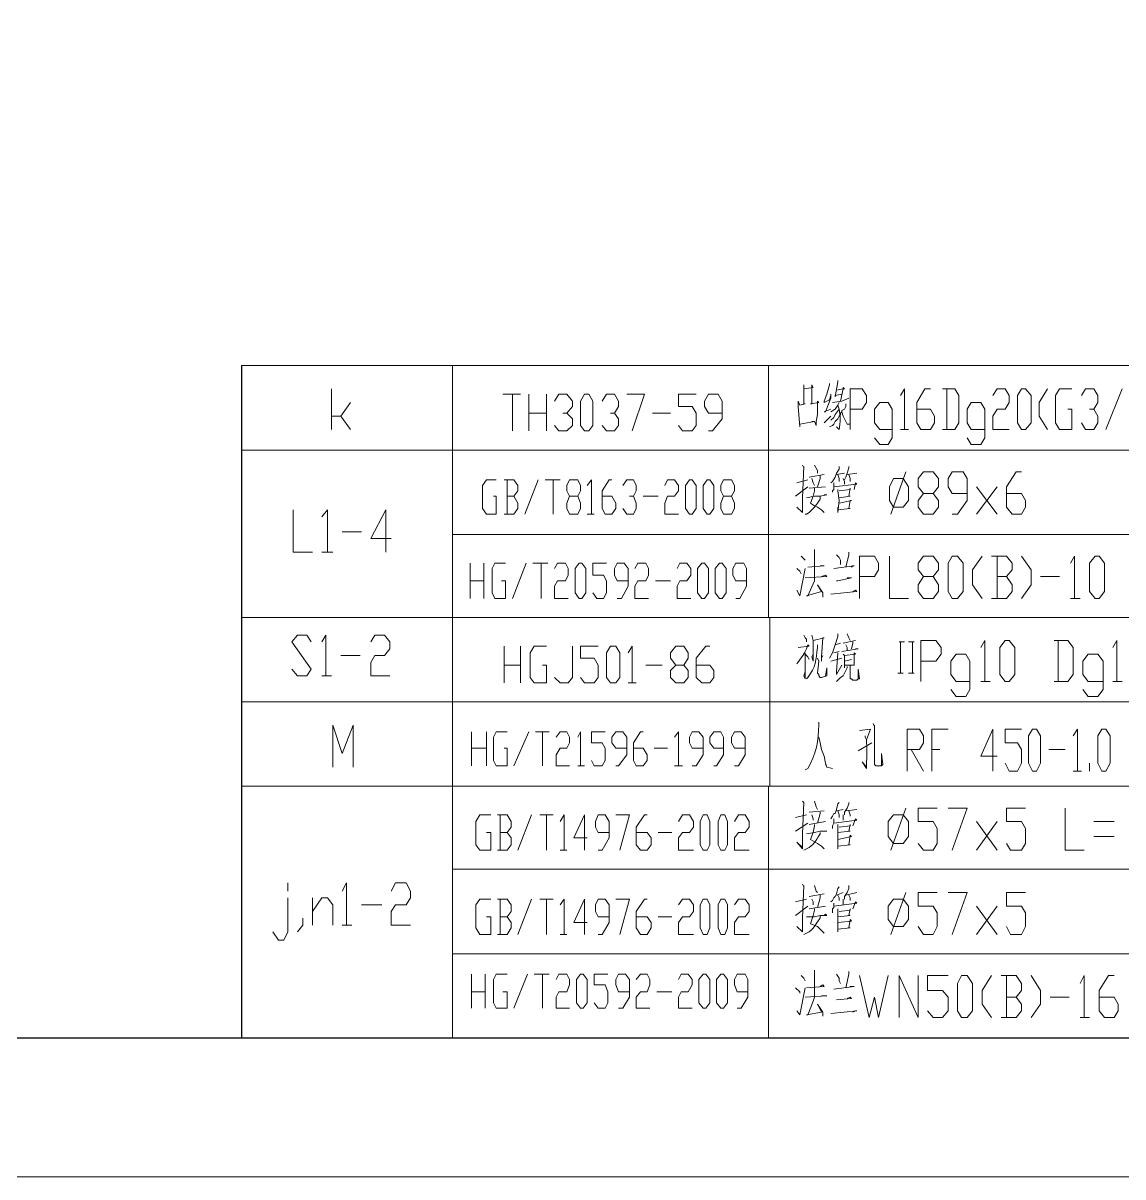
# Model space of a CAD drawing. Header units: millimetres. Extents: x 1435 to 2259, y 1083 to 2249.
# Drawn here: x 1712.1 to 1857.5, y 1082.8 to 1235.4 of the extents above; entities that cross this region are included whole.
import ezdxf

# ---------------------------------------------------------------- set-up
doc = ezdxf.new("R2010")
doc.units = ezdxf.units.MM
doc.layers.add('1', color=7, linetype='Continuous')

msp = doc.modelspace()

# ---------------------------------------------------------------- linework, layer by layer
at = {"layer": '1', "color": 0, "lineweight": 9}
for points in [[(2259.21, 1082.84), (1435.35, 1082.84), (1435.35, 2249.06), (2259.21, 2249.06), (2259.21, 1082.84)], [(1991.01, 1190.12), (1740.99, 1190.12)], [(1768.89, 1178.96), (1768.89, 1190.12)], [(1810.65, 1178.96), (1810.65, 1190.12)], [(1815.33, 1187.6), (1815.33, 1187.06), (1815.33, 1185.08), (1815.51, 1185.08), (1814.79, 1184.9), (1814.61, 1185.44), (1814.61, 1184.72), (1814.79, 1182.02), (1814.79, 1182.38), (1816.77, 1182.74), (1816.41, 1182.74)], [(1815.33, 1187.06), (1816.59, 1187.24), (1816.41, 1187.6), (1816.41, 1185.08), (1816.23, 1185.08), (1817.31, 1185.26), (1817.13, 1185.44), (1817.13, 1183.64), (1816.95, 1182.74), (1816.95, 1182.2), (1816.77, 1182.74)], [(1818.75, 1187.78), (1818.75, 1187.6), (1818.39, 1186.34), (1818.03, 1185.44), (1818.03, 1185.44), (1818.03, 1185.26), (1818.75, 1185.62), (1818.93, 1186.16), (1818.93, 1186.34), (1818.93, 1185.98), (1818.93, 1185.8), (1818.21, 1184), (1818.03, 1184), (1818.93, 1184.36)], [(1819.83, 1188.14), (1819.83, 1187.96), (1819.47, 1185.98), (1819.47, 1186.16), (1820.37, 1186.34)], [(1819.65, 1186.88), (1820.55, 1187.06), (1820.55, 1187.24), (1820.73, 1187.06), (1820.55, 1187.06), (1820.19, 1185.44)], [(1752.87, 1181.66), (1752.87, 1187.06)], [(1775.55, 1186.34), (1777.89, 1186.34)], [(1776.81, 1186.34), (1776.81, 1181.48)], [(1778.97, 1181.48), (1778.97, 1186.34)], [(1781.31, 1186.34), (1781.31, 1181.48)], [(1782.39, 1185.44), (1782.93, 1186.34), (1784.01, 1186.34), (1784.73, 1185.44), (1784.73, 1184.72), (1784.01, 1183.82), (1783.47, 1183.82)], [(1786.35, 1181.48), (1785.81, 1182.2), (1785.81, 1185.44), (1786.35, 1186.34), (1786.89, 1186.34), (1787.43, 1185.44), (1787.43, 1182.2), (1786.89, 1181.48), (1786.35, 1181.48)], [(1788.69, 1185.44), (1789.23, 1186.34), (1790.31, 1186.34), (1790.85, 1185.44), (1790.85, 1184.72), (1790.31, 1183.82), (1789.77, 1183.82)], [(1791.93, 1186.34), (1794.27, 1186.34), (1792.65, 1181.48)], [(1798.77, 1182.2), (1799.31, 1181.48), (1800.57, 1181.48), (1801.11, 1182.2), (1801.11, 1183.82), (1800.57, 1184.72), (1798.77, 1184.72), (1798.77, 1186.34), (1801.11, 1186.34)], [(1802.73, 1181.48), (1803.27, 1181.48), (1804.53, 1183.1), (1804.53, 1185.44), (1803.99, 1186.34), (1802.73, 1186.34), (1802.19, 1185.44), (1802.19, 1184.72), (1802.73, 1183.82), (1804.53, 1183.82)], [(1819.11, 1185.26), (1820.37, 1185.44), (1821.27, 1185.8)], [(1821.45, 1181.66), (1821.45, 1187.06), (1823.07, 1187.06), (1823.61, 1186.16), (1823.61, 1185.26), (1823.07, 1184.36), (1821.45, 1184.36)], [(1828.11, 1186.16), (1828.65, 1187.06), (1828.65, 1181.66)], [(1830.27, 1184.36), (1832.07, 1184.36), (1832.61, 1183.46), (1832.61, 1182.56), (1832.07, 1181.66), (1830.81, 1181.66), (1830.27, 1182.56), (1830.27, 1185.26), (1831.35, 1187.06), (1832.07, 1187.06)], [(1833.69, 1181.66), (1835.31, 1181.66), (1835.85, 1182.56), (1835.85, 1186.16), (1835.31, 1187.06), (1833.69, 1187.06)], [(1834.23, 1187.06), (1834.23, 1181.66)], [(1840.35, 1186.16), (1840.89, 1187.06), (1841.97, 1187.06), (1842.51, 1186.16), (1842.51, 1185.26), (1841.97, 1184.36), (1840.89, 1184.36), (1840.35, 1183.46), (1840.35, 1181.66), (1842.51, 1181.66)], [(1844.13, 1181.66), (1843.59, 1182.56), (1843.59, 1186.16), (1844.13, 1187.06), (1844.67, 1187.06), (1845.39, 1186.16), (1845.39, 1182.56), (1844.67, 1181.66), (1844.13, 1181.66)], [(1847.55, 1187.06), (1846.47, 1185.26), (1846.47, 1183.46), (1847.55, 1181.66)], [(1850.25, 1184.36), (1850.79, 1184.36), (1850.79, 1181.66), (1849.17, 1181.66), (1848.63, 1182.56), (1848.63, 1186.16), (1849.17, 1187.06), (1850.79, 1187.06)], [(1852.05, 1186.16), (1852.59, 1187.06), (1853.67, 1187.06), (1854.21, 1186.16), (1854.21, 1185.26), (1853.67, 1184.36), (1853.13, 1184.36)], [(1855.29, 1181.66), (1857.45, 1187.06)], [(1752.87, 1183.46), (1754.13, 1183.46), (1755.39, 1185.26)], [(1820.91, 1185.08), (1820.91, 1184.72), (1820.73, 1184.36), (1820.37, 1184.18), (1820.37, 1184), (1820.19, 1183.82), (1820.19, 1183.64), (1820.01, 1183.46), (1819.83, 1183.1), (1819.47, 1182.74), (1819.29, 1182.38), (1819.11, 1182.2), (1818.75, 1182.02)], [(1820.01, 1185.26), (1819.83, 1184.9), (1819.47, 1184.36), (1818.93, 1184)], [(1820.01, 1184.36), (1819.47, 1183.64), (1819.29, 1183.28), (1818.93, 1182.92), (1818.93, 1182.92)], [(1824.69, 1180.58), (1825.41, 1179.68), (1826.49, 1179.68), (1827.03, 1180.58), (1827.03, 1184.36), (1826.49, 1185.26), (1825.41, 1185.26), (1824.69, 1184.36), (1824.69, 1182.56), (1825.41, 1181.66), (1827.03, 1181.66)], [(1836.93, 1180.58), (1837.47, 1179.68), (1838.73, 1179.68), (1839.27, 1180.58), (1839.27, 1184.36), (1838.73, 1185.26), (1837.47, 1185.26), (1836.93, 1184.36), (1836.93, 1182.56), (1837.47, 1181.66), (1839.27, 1181.66)], [(1853.67, 1184.36), (1854.21, 1183.46), (1854.21, 1182.56), (1853.67, 1181.66), (1852.59, 1181.66), (1852.05, 1182.56)], [(1754.13, 1183.46), (1755.39, 1181.66)], [(1778.97, 1183.82), (1781.31, 1183.82)], [(1784.01, 1183.82), (1784.73, 1183.1), (1784.73, 1182.2), (1784.01, 1181.48), (1782.93, 1181.48), (1782.39, 1182.2)], [(1790.31, 1183.82), (1790.85, 1183.1), (1790.85, 1182.2), (1790.31, 1181.48), (1789.23, 1181.48), (1788.69, 1182.2)], [(1795.35, 1183.82), (1797.69, 1183.82)], [(1818.03, 1182.56), (1818.93, 1183.46)], [(1820.37, 1184), (1820.55, 1183.46), (1821.09, 1182.38), (1821.45, 1182.38), (1821.09, 1182.38)], [(1828.11, 1181.66), (1829.19, 1181.66)], [(1990.83, 1178.96), (1740.99, 1178.96)], [(1991.01, 1178.96), (1740.99, 1178.96)], [(1768.89, 1156.82), (1768.89, 1178.96)], [(1810.65, 1156.82), (1810.65, 1178.96)], [(1815.15, 1176.98), (1815.33, 1176.62), (1815.33, 1176.8), (1815.15, 1172.66), (1815.15, 1170.86), (1815.15, 1170.68), (1814.43, 1171.4), (1815.15, 1170.68)], [(1816.77, 1176.98), (1817.13, 1176.26), (1817.13, 1175.9)], [(1820.01, 1176.8), (1820.01, 1176.44), (1819.65, 1175.9), (1819.47, 1175.36), (1819.47, 1175.36), (1819.11, 1174.82), (1818.93, 1174.64)], [(1821.27, 1176.8), (1821.27, 1176.62), (1821.09, 1175.9), (1820.91, 1175.36), (1820.73, 1175)], [(1774.29, 1172.84), (1774.65, 1172.84), (1774.65, 1170.5), (1773.39, 1170.5), (1772.85, 1171.22), (1772.85, 1174.28), (1773.39, 1175), (1774.65, 1175)], [(1776.99, 1172.84), (1777.53, 1173.56), (1777.53, 1174.28), (1776.99, 1175), (1775.73, 1175)], [(1776.09, 1175), (1776.09, 1170.5)], [(1778.43, 1170.5), (1780.23, 1175)], [(1781.13, 1175), (1783.11, 1175)], [(1782.21, 1175), (1782.21, 1170.5)], [(1784.37, 1170.5), (1784.01, 1171.22), (1784.01, 1171.94), (1784.37, 1172.84), (1785.45, 1172.84), (1785.81, 1173.56), (1785.81, 1174.28), (1785.45, 1175), (1784.37, 1175), (1784.01, 1174.28), (1784.01, 1173.56), (1784.37, 1172.84)], [(1786.71, 1174.28), (1787.25, 1175), (1787.25, 1170.5)], [(1788.69, 1172.84), (1789.95, 1172.84), (1790.49, 1171.94), (1790.49, 1171.22), (1789.95, 1170.5), (1789.05, 1170.5), (1788.69, 1171.22), (1788.69, 1173.56), (1789.59, 1175), (1789.95, 1175)], [(1791.39, 1174.28), (1791.93, 1175), (1792.83, 1175), (1793.19, 1174.28), (1793.19, 1173.56), (1792.83, 1172.84), (1792.29, 1172.84)], [(1796.97, 1174.28), (1797.33, 1175), (1798.23, 1175), (1798.77, 1174.28), (1798.77, 1173.56), (1798.23, 1172.84), (1797.33, 1172.84), (1796.97, 1171.94), (1796.97, 1170.5), (1798.77, 1170.5)], [(1800.21, 1170.5), (1799.67, 1171.22), (1799.67, 1174.28), (1800.21, 1175), (1800.57, 1175), (1801.11, 1174.28), (1801.11, 1171.22), (1800.57, 1170.5), (1800.21, 1170.5)], [(1802.55, 1170.5), (1802.01, 1171.22), (1802.01, 1174.28), (1802.55, 1175), (1802.91, 1175), (1803.45, 1174.28), (1803.45, 1171.22), (1802.91, 1170.5), (1802.55, 1170.5)], [(1804.71, 1170.5), (1804.35, 1171.22), (1804.35, 1171.94), (1804.71, 1172.84), (1805.79, 1172.84), (1806.15, 1173.56), (1806.15, 1174.28), (1805.79, 1175), (1804.71, 1175), (1804.35, 1174.28), (1804.35, 1173.56), (1804.71, 1172.84)], [(1814.43, 1174.64), (1815.87, 1175)], [(1816.05, 1175.36), (1818.03, 1175.72)], [(1816.41, 1175.18), (1816.59, 1174.64), (1816.77, 1174.28)], [(1817.49, 1175.54), (1817.49, 1175.18), (1817.13, 1174.1)], [(1819.65, 1175.72), (1820.73, 1175.9)], [(1819.83, 1175.72), (1820.01, 1175.18), (1820.01, 1174.82)], [(1820.55, 1175.18), (1820.73, 1174.82), (1820.73, 1174.46)], [(1821.09, 1175.72), (1822.35, 1175.9)], [(1821.27, 1175.72), (1821.45, 1175.18), (1821.45, 1174.82)], [(1827.21, 1171.4), (1826.67, 1172.3), (1826.67, 1174.1), (1827.21, 1175.18), (1828.47, 1175.18), (1829.19, 1174.1), (1829.19, 1172.3), (1828.47, 1171.4), (1827.21, 1171.4)], [(1826.85, 1170.5), (1828.83, 1176.08)], [(1831.17, 1170.5), (1830.45, 1171.4), (1830.45, 1172.3), (1831.17, 1173.2), (1832.43, 1173.2), (1833.15, 1174.1), (1833.15, 1175.18), (1832.43, 1176.08), (1831.17, 1176.08), (1830.45, 1175.18), (1830.45, 1174.1), (1831.17, 1173.2)], [(1834.95, 1170.5), (1835.67, 1170.5), (1836.93, 1172.3), (1836.93, 1175.18), (1836.39, 1176.08), (1834.95, 1176.08), (1834.41, 1175.18), (1834.41, 1174.1), (1834.95, 1173.2), (1836.93, 1173.2)], [(1842.15, 1173.2), (1844.13, 1173.2), (1844.67, 1172.3), (1844.67, 1171.4), (1844.13, 1170.5), (1842.87, 1170.5), (1842.15, 1171.4), (1842.15, 1174.1), (1843.41, 1176.08), (1844.13, 1176.08)], [(1814.25, 1172.84), (1815.87, 1174.1)], [(1816.05, 1173.92), (1818.21, 1174.1)], [(1816.77, 1173.92), (1816.77, 1173.56), (1816.59, 1172.84), (1816.23, 1171.94), (1816.77, 1171.58), (1817.13, 1171.4), (1817.67, 1171.04), (1818.03, 1170.68)], [(1819.29, 1174.64), (1819.29, 1174.28), (1819.29, 1174.1), (1819.29, 1173.74), (1819.11, 1173.56), (1819.11, 1173.38)], [(1819.29, 1174.1), (1822.35, 1174.46), (1822.17, 1174.64), (1821.99, 1173.74)], [(1819.83, 1173.74), (1819.83, 1173.56), (1820.01, 1172.3), (1819.83, 1170.68), (1819.83, 1171.4)], [(1820.01, 1173.56), (1821.45, 1173.74), (1821.45, 1173.92), (1821.27, 1172.84), (1821.45, 1172.84), (1820.01, 1172.66)], [(1838.19, 1170.5), (1840.89, 1174.1)], [(1838.19, 1174.1), (1840.89, 1170.5)], [(1775.73, 1170.5), (1776.99, 1170.5), (1777.53, 1171.22), (1777.53, 1171.94), (1776.99, 1172.84), (1776.09, 1172.84)], [(1785.45, 1172.84), (1785.81, 1171.94), (1785.81, 1171.22), (1785.45, 1170.5), (1784.37, 1170.5)], [(1792.83, 1172.84), (1793.19, 1171.94), (1793.19, 1171.22), (1792.83, 1170.5), (1791.93, 1170.5), (1791.39, 1171.22)], [(1794.09, 1172.84), (1796.07, 1172.84)], [(1805.79, 1172.84), (1806.15, 1171.94), (1806.15, 1171.22), (1805.79, 1170.5), (1804.71, 1170.5)], [(1817.49, 1172.84), (1817.49, 1172.48), (1817.13, 1171.94), (1816.77, 1171.4), (1816.41, 1171.04), (1816.05, 1170.68), (1815.69, 1170.5), (1815.51, 1170.5)], [(1815.69, 1172.66), (1816.77, 1172.84), (1817.49, 1172.84), (1818.39, 1173.02), (1818.03, 1173.02)], [(1820.01, 1171.94), (1821.63, 1172.3), (1821.45, 1172.3), (1821.27, 1171.22), (1821.45, 1171.22), (1819.83, 1171.04)], [(1832.43, 1173.2), (1833.15, 1172.3), (1833.15, 1171.4), (1832.43, 1170.5), (1831.17, 1170.5)], [(1747.83, 1171.04), (1747.83, 1165.46), (1750.35, 1165.46)], [(1751.61, 1170.14), (1752.33, 1171.04), (1752.33, 1165.46)], [(1760.79, 1167.26), (1758.09, 1167.26), (1760.07, 1171.04), (1760.07, 1165.46)], [(1786.71, 1170.5), (1787.61, 1170.5)], [(1754.31, 1168.16), (1756.83, 1168.16)], [(1990.83, 1167.8), (1768.89, 1167.8)], [(1816.77, 1165.82), (1816.77, 1165.28), (1816.77, 1162.04), (1816.77, 1161.68), (1815.87, 1159.7), (1815.69, 1159.7), (1817.67, 1160.24), (1817.13, 1161.14), (1817.85, 1160.06), (1817.85, 1159.52)], [(1751.61, 1165.46), (1753.05, 1165.46)], [(1814.97, 1164.92), (1815.33, 1164.56), (1815.51, 1164.38)], [(1819.65, 1165.1), (1820.01, 1164.74), (1820.19, 1164.38), (1820.19, 1163.84)], [(1821.27, 1165.46), (1821.27, 1165.1), (1820.91, 1163.48)], [(1822.71, 1159.34), (1822.71, 1164.92), (1824.69, 1164.92), (1825.23, 1164.02), (1825.23, 1163.12), (1824.69, 1162.22), (1822.71, 1162.22)], [(1826.67, 1164.92), (1826.67, 1159.34), (1829.19, 1159.34)], [(1831.17, 1159.34), (1830.45, 1160.24), (1830.45, 1161.14), (1831.17, 1162.22), (1832.43, 1162.22), (1833.15, 1163.12), (1833.15, 1164.02), (1832.43, 1164.92), (1831.17, 1164.92), (1830.45, 1164.02), (1830.45, 1163.12), (1831.17, 1162.22)], [(1834.95, 1159.34), (1834.41, 1160.24), (1834.41, 1164.02), (1834.95, 1164.92), (1835.67, 1164.92), (1836.39, 1164.02), (1836.39, 1160.24), (1835.67, 1159.34), (1834.95, 1159.34)], [(1838.91, 1164.92), (1837.65, 1163.12), (1837.65, 1161.14), (1838.91, 1159.34)], [(1842.15, 1162.22), (1842.87, 1163.12), (1842.87, 1164.02), (1842.15, 1164.92), (1840.17, 1164.92)], [(1840.89, 1164.92), (1840.89, 1159.34)], [(1844.13, 1164.92), (1845.39, 1163.12), (1845.39, 1161.14), (1844.13, 1159.34)], [(1850.61, 1164.02), (1851.15, 1164.92), (1851.15, 1159.34)], [(1853.85, 1159.34), (1853.13, 1160.24), (1853.13, 1164.02), (1853.85, 1164.92), (1854.39, 1164.92), (1855.11, 1164.02), (1855.11, 1160.24), (1854.39, 1159.34), (1853.85, 1159.34)], [(1771.23, 1159.34), (1771.23, 1164.02)], [(1773.03, 1164.02), (1773.03, 1159.34)], [(1775.37, 1161.68), (1775.91, 1161.68), (1775.91, 1159.34), (1774.47, 1159.34), (1774.11, 1160.06), (1774.11, 1163.3), (1774.47, 1164.02), (1775.91, 1164.02)], [(1776.81, 1159.34), (1778.61, 1164.02)], [(1779.51, 1164.02), (1781.49, 1164.02)], [(1780.59, 1164.02), (1780.59, 1159.34)], [(1782.39, 1163.3), (1782.75, 1164.02), (1783.83, 1164.02), (1784.19, 1163.3), (1784.19, 1162.4), (1783.83, 1161.68), (1782.75, 1161.68), (1782.39, 1160.96), (1782.39, 1159.34), (1784.19, 1159.34)], [(1785.63, 1159.34), (1785.09, 1160.06), (1785.09, 1163.3), (1785.63, 1164.02), (1785.99, 1164.02), (1786.53, 1163.3), (1786.53, 1160.06), (1785.99, 1159.34), (1785.63, 1159.34)], [(1787.43, 1160.06), (1787.97, 1159.34), (1788.87, 1159.34), (1789.23, 1160.06), (1789.23, 1161.68), (1788.87, 1162.4), (1787.43, 1162.4), (1787.43, 1164.02), (1789.23, 1164.02)], [(1790.67, 1159.34), (1791.21, 1159.34), (1792.11, 1160.96), (1792.11, 1163.3), (1791.57, 1164.02), (1790.67, 1164.02), (1790.31, 1163.3), (1790.31, 1162.4), (1790.67, 1161.68), (1792.11, 1161.68)], [(1793.01, 1163.3), (1793.37, 1164.02), (1794.45, 1164.02), (1794.81, 1163.3), (1794.81, 1162.4), (1794.45, 1161.68), (1793.37, 1161.68), (1793.01, 1160.96), (1793.01, 1159.34), (1794.81, 1159.34)], [(1798.59, 1163.3), (1798.95, 1164.02), (1799.85, 1164.02), (1800.39, 1163.3), (1800.39, 1162.4), (1799.85, 1161.68), (1798.95, 1161.68), (1798.59, 1160.96), (1798.59, 1159.34), (1800.39, 1159.34)], [(1801.83, 1159.34), (1801.29, 1160.06), (1801.29, 1163.3), (1801.83, 1164.02), (1802.19, 1164.02), (1802.73, 1163.3), (1802.73, 1160.06), (1802.19, 1159.34), (1801.83, 1159.34)], [(1804.17, 1159.34), (1803.63, 1160.06), (1803.63, 1163.3), (1804.17, 1164.02), (1804.53, 1164.02), (1805.07, 1163.3), (1805.07, 1160.06), (1804.53, 1159.34), (1804.17, 1159.34)], [(1806.33, 1159.34), (1806.87, 1159.34), (1807.77, 1160.96), (1807.77, 1163.3), (1807.41, 1164.02), (1806.33, 1164.02), (1805.97, 1163.3), (1805.97, 1162.4), (1806.33, 1161.68), (1807.77, 1161.68)], [(1814.43, 1163.3), (1814.79, 1162.94), (1814.97, 1162.58)], [(1814.43, 1160.42), (1814.79, 1159.7), (1815.51, 1163.3)], [(1815.87, 1163.48), (1818.03, 1163.66), (1817.85, 1163.66), (1817.49, 1163.66)], [(1819.29, 1163.3), (1821.99, 1163.66), (1821.81, 1163.66), (1821.63, 1163.48)], [(1771.23, 1161.68), (1773.03, 1161.68)], [(1795.71, 1161.68), (1797.69, 1161.68)], [(1815.51, 1162.04), (1818.39, 1162.22), (1818.21, 1162.4), (1817.67, 1162.22)], [(1819.65, 1161.68), (1819.83, 1161.68), (1821.63, 1162.04), (1821.45, 1162.04), (1821.09, 1162.04)], [(1832.43, 1162.22), (1833.15, 1161.14), (1833.15, 1160.24), (1832.43, 1159.34), (1831.17, 1159.34)], [(1840.17, 1159.34), (1842.15, 1159.34), (1842.87, 1160.24), (1842.87, 1161.14), (1842.15, 1162.22), (1840.89, 1162.22)], [(1846.65, 1162.22), (1849.17, 1162.22)], [(1818.93, 1159.88), (1822.35, 1160.24), (1822.17, 1160.42), (1821.81, 1160.24)], [(1850.61, 1159.34), (1851.87, 1159.34)], [(1991.37, 1156.82), (1740.99, 1156.82)], [(1990.83, 1156.82), (1740.99, 1156.82)], [(1768.89, 1145.66), (1768.89, 1156.82)], [(1810.83, 1145.66), (1810.83, 1156.82)], [(1747.65, 1149.98), (1748.37, 1149.08), (1749.63, 1149.08), (1750.17, 1149.98), (1747.65, 1153.58), (1748.37, 1154.48), (1749.63, 1154.48), (1750.17, 1153.58)], [(1751.61, 1153.58), (1752.15, 1154.48), (1752.15, 1149.08)], [(1758.09, 1153.58), (1758.63, 1154.48), (1759.89, 1154.48), (1760.61, 1153.58), (1760.61, 1152.68), (1759.89, 1151.78), (1758.63, 1151.78), (1758.09, 1150.88), (1758.09, 1149.08), (1760.61, 1149.08)], [(1815.33, 1154.48), (1815.51, 1154.12), (1815.69, 1153.94), (1815.69, 1153.58)], [(1816.41, 1154.48), (1816.59, 1153.76), (1816.59, 1151.06), (1816.41, 1151.6), (1816.59, 1151.96)], [(1816.59, 1153.76), (1818.03, 1154.12), (1817.85, 1154.12), (1817.67, 1151.6), (1817.67, 1151.06), (1817.67, 1151.42), (1817.85, 1151.78)], [(1819.83, 1154.66), (1819.83, 1154.3), (1819.47, 1153.22), (1819.29, 1152.68), (1819.11, 1152.14), (1818.75, 1151.42)], [(1822.17, 1153.76), (1820.55, 1153.4)], [(1821.09, 1154.66), (1821.27, 1154.12), (1821.45, 1153.76)], [(1821.81, 1153.58), (1821.81, 1153.4), (1821.63, 1152.68)], [(1827.93, 1153.58), (1828.65, 1153.58)], [(1828.11, 1153.58), (1828.11, 1149.44)], [(1829.19, 1153.58), (1829.91, 1153.58)], [(1829.73, 1153.58), (1829.73, 1149.44)], [(1830.81, 1148.36), (1830.81, 1153.76), (1832.79, 1153.76), (1833.51, 1152.86), (1833.51, 1151.96), (1832.79, 1151.06), (1830.81, 1151.06)], [(1838.73, 1152.86), (1839.27, 1153.76), (1839.27, 1148.36)], [(1841.97, 1148.36), (1841.25, 1149.26), (1841.25, 1152.86), (1841.97, 1153.76), (1842.51, 1153.76), (1843.23, 1152.86), (1843.23, 1149.26), (1842.51, 1148.36), (1841.97, 1148.36)], [(1848.45, 1148.36), (1850.25, 1148.36), (1850.97, 1149.26), (1850.97, 1152.86), (1850.25, 1153.76), (1848.45, 1153.76)], [(1848.99, 1153.76), (1848.99, 1148.36)], [(1856.19, 1152.86), (1856.73, 1153.76), (1856.73, 1148.36)], [(1775.73, 1148.18), (1775.73, 1153.04)], [(1777.89, 1153.04), (1777.89, 1148.18)], [(1780.77, 1150.52), (1781.31, 1150.52), (1781.31, 1148.18), (1779.69, 1148.18), (1779.15, 1148.9), (1779.15, 1152.14), (1779.69, 1153.04), (1781.31, 1153.04)], [(1782.39, 1148.9), (1783.11, 1148.18), (1784.19, 1148.18), (1784.73, 1148.9), (1784.73, 1153.04)], [(1785.81, 1148.9), (1786.35, 1148.18), (1787.61, 1148.18), (1788.15, 1148.9), (1788.15, 1150.52), (1787.61, 1151.42), (1785.81, 1151.42), (1785.81, 1153.04), (1788.15, 1153.04)], [(1789.77, 1148.18), (1789.23, 1148.9), (1789.23, 1152.14), (1789.77, 1153.04), (1790.49, 1153.04), (1791.03, 1152.14), (1791.03, 1148.9), (1790.49, 1148.18), (1789.77, 1148.18)], [(1792.11, 1152.14), (1792.65, 1153.04), (1792.65, 1148.18)], [(1798.41, 1148.18), (1797.69, 1148.9), (1797.69, 1149.8), (1798.41, 1150.52), (1799.49, 1150.52), (1800.03, 1151.42), (1800.03, 1152.14), (1799.49, 1153.04), (1798.41, 1153.04), (1797.69, 1152.14), (1797.69, 1151.42), (1798.41, 1150.52)], [(1801.11, 1150.52), (1802.91, 1150.52), (1803.45, 1149.8), (1803.45, 1148.9), (1802.91, 1148.18), (1801.83, 1148.18), (1801.11, 1148.9), (1801.11, 1151.42), (1802.37, 1153.04), (1802.91, 1153.04)], [(1814.61, 1152.86), (1816.05, 1153.04), (1815.87, 1153.22), (1815.69, 1152.68), (1815.33, 1151.96), (1814.43, 1150.7)], [(1815.51, 1152.14), (1815.51, 1148.72), (1815.33, 1149.08), (1815.51, 1149.62)], [(1815.33, 1152.14), (1815.87, 1151.6), (1816.05, 1151.24)], [(1820.01, 1152.32), (1819.29, 1152.14)], [(1819.47, 1153.22), (1820.19, 1153.4)], [(1819.83, 1152.14), (1819.65, 1149.62), (1819.65, 1149.26), (1820.37, 1150.52)], [(1820.37, 1152.32), (1821.45, 1152.5), (1822.53, 1152.68), (1822.35, 1152.68), (1822.17, 1152.68)], [(1820.55, 1151.96), (1820.73, 1151.78), (1820.73, 1150.16), (1820.73, 1150.52), (1821.99, 1150.52), (1821.99, 1150.52), (1821.99, 1152.14), (1822.17, 1151.96), (1820.73, 1151.78)], [(1820.91, 1153.22), (1821.09, 1152.86), (1821.09, 1152.5)], [(1754.13, 1151.78), (1756.65, 1151.78)], [(1775.73, 1150.52), (1777.89, 1150.52)], [(1794.45, 1150.52), (1796.61, 1150.52)], [(1799.49, 1150.52), (1800.03, 1149.8), (1800.03, 1148.9), (1799.49, 1148.18), (1798.41, 1148.18)], [(1817.13, 1151.42), (1817.31, 1151.06), (1817.13, 1149.44), (1817.31, 1149.26), (1817.31, 1149.08), (1817.49, 1148.9), (1817.67, 1148.9), (1818.39, 1149.08), (1818.39, 1150.16), (1818.21, 1149.08)], [(1818.93, 1151.06), (1820.37, 1151.42)], [(1820.73, 1151.06), (1821.63, 1151.24)], [(1821.45, 1150.52), (1821.45, 1150.16), (1821.45, 1148.72), (1821.63, 1148.72), (1821.81, 1148.54), (1822.35, 1148.54), (1822.53, 1148.72), (1822.71, 1148.72), (1822.53, 1149.98), (1822.53, 1148.72)], [(1834.77, 1147.28), (1835.49, 1146.38), (1836.75, 1146.38), (1837.29, 1147.28), (1837.29, 1151.06), (1836.75, 1151.96), (1835.49, 1151.96), (1834.77, 1151.06), (1834.77, 1149.26), (1835.49, 1148.36), (1837.29, 1148.36)], [(1852.23, 1147.28), (1852.95, 1146.38), (1854.21, 1146.38), (1854.93, 1147.28), (1854.93, 1151.06), (1854.21, 1151.96), (1852.95, 1151.96), (1852.23, 1151.06), (1852.23, 1149.26), (1852.95, 1148.36), (1854.93, 1148.36)], [(1751.61, 1149.08), (1752.87, 1149.08)], [(1821.09, 1150.34), (1821.09, 1150.16), (1820.73, 1149.44), (1820.55, 1149.08), (1820.19, 1148.9), (1819.65, 1148.36)], [(1827.75, 1149.44), (1828.47, 1149.44)], [(1829.19, 1149.44), (1829.91, 1149.44)], [(1792.11, 1148.18), (1793.19, 1148.18)], [(1838.73, 1148.36), (1839.99, 1148.36)], [(1856.19, 1148.36), (1857.45, 1148.36)], [(1991.37, 1145.66), (1740.99, 1145.66)], [(1991.37, 1145.66), (1740.99, 1145.66)], [(1768.89, 1134.5), (1768.89, 1145.66)], [(1810.83, 1134.5), (1810.83, 1145.66)], [(1753.05, 1137.02), (1753.05, 1142.6), (1754.31, 1138.82), (1755.75, 1142.6), (1755.75, 1137.02)], [(1771.41, 1137.2), (1771.41, 1141.7)], [(1773.39, 1141.7), (1773.39, 1137.2)], [(1775.73, 1139.54), (1776.09, 1139.54), (1776.09, 1137.2), (1774.65, 1137.2), (1774.29, 1137.92), (1774.29, 1140.98), (1774.65, 1141.7), (1776.09, 1141.7)], [(1776.99, 1137.2), (1778.97, 1141.7)], [(1779.87, 1141.7), (1781.67, 1141.7)], [(1780.77, 1141.7), (1780.77, 1137.2)], [(1782.57, 1140.98), (1783.11, 1141.7), (1784.01, 1141.7), (1784.37, 1140.98), (1784.37, 1140.26), (1784.01, 1139.54), (1783.11, 1139.54), (1782.57, 1138.64), (1782.57, 1137.2), (1784.37, 1137.2)], [(1785.45, 1140.98), (1785.81, 1141.7), (1785.81, 1137.2)], [(1787.25, 1137.92), (1787.61, 1137.2), (1788.69, 1137.2), (1789.05, 1137.92), (1789.05, 1139.54), (1788.69, 1140.26), (1787.25, 1140.26), (1787.25, 1141.7), (1789.05, 1141.7)], [(1790.49, 1137.2), (1790.85, 1137.2), (1791.93, 1138.64), (1791.93, 1140.98), (1791.39, 1141.7), (1790.49, 1141.7), (1789.95, 1140.98), (1789.95, 1140.26), (1790.49, 1139.54), (1791.93, 1139.54)], [(1792.83, 1139.54), (1794.09, 1139.54), (1794.63, 1138.64), (1794.63, 1137.92), (1794.09, 1137.2), (1793.19, 1137.2), (1792.83, 1137.92), (1792.83, 1140.26), (1793.73, 1141.7), (1794.09, 1141.7)], [(1798.23, 1140.98), (1798.77, 1141.7), (1798.77, 1137.2)], [(1800.57, 1137.2), (1801.11, 1137.2), (1802.01, 1138.64), (1802.01, 1140.98), (1801.47, 1141.7), (1800.57, 1141.7), (1800.21, 1140.98), (1800.21, 1140.26), (1800.57, 1139.54), (1802.01, 1139.54)], [(1803.45, 1137.2), (1803.81, 1137.2), (1804.71, 1138.64), (1804.71, 1140.98), (1804.35, 1141.7), (1803.45, 1141.7), (1802.91, 1140.98), (1802.91, 1140.26), (1803.45, 1139.54), (1804.71, 1139.54)], [(1806.15, 1137.2), (1806.69, 1137.2), (1807.59, 1138.64), (1807.59, 1140.98), (1807.05, 1141.7), (1806.15, 1141.7), (1805.79, 1140.98), (1805.79, 1140.26), (1806.15, 1139.54), (1807.59, 1139.54)], [(1822.71, 1141.88), (1824.15, 1142.06), (1824.15, 1142.06), (1823.61, 1140.62), (1823.43, 1140.98), (1823.43, 1141.16)], [(1824.51, 1142.78), (1824.69, 1142.42), (1824.69, 1142.6), (1824.69, 1138.1), (1824.69, 1137.56), (1824.69, 1137.38), (1824.87, 1137.2), (1825.05, 1137.2), (1825.59, 1137.2), (1825.59, 1137.2), (1825.77, 1137.38), (1825.59, 1138.82), (1825.59, 1137.2)], [(1829.01, 1136.48), (1829.01, 1142.06), (1830.63, 1142.06), (1831.17, 1141.16), (1831.17, 1140.26), (1830.63, 1139.36), (1829.01, 1139.36)], [(1832.25, 1136.48), (1832.25, 1142.06), (1834.41, 1142.06)], [(1840.89, 1138.46), (1838.73, 1138.46), (1840.35, 1142.06), (1840.35, 1136.48)], [(1841.97, 1137.56), (1842.51, 1136.48), (1843.59, 1136.48), (1844.13, 1137.56), (1844.13, 1139.36), (1843.59, 1140.26), (1841.97, 1140.26), (1841.97, 1142.06), (1844.13, 1142.06)], [(1845.57, 1136.48), (1845.03, 1137.56), (1845.03, 1141.16), (1845.57, 1142.06), (1846.11, 1142.06), (1846.65, 1141.16), (1846.65, 1137.56), (1846.11, 1136.48), (1845.57, 1136.48)], [(1850.97, 1141.16), (1851.51, 1142.06), (1851.51, 1136.48)], [(1854.75, 1136.48), (1854.21, 1137.56), (1854.21, 1141.16), (1854.75, 1142.06), (1855.29, 1142.06), (1855.83, 1141.16), (1855.83, 1137.56), (1855.29, 1136.48), (1854.75, 1136.48)], [(1817.31, 1140.98), (1817.49, 1140.26), (1817.67, 1139.36), (1818.03, 1138.46), (1818.21, 1137.56), (1818.39, 1137.02), (1819.11, 1136.84), (1818.39, 1137.02), (1818.21, 1137.38)], [(1822.53, 1139.18), (1824.33, 1140.26)], [(1771.41, 1139.54), (1773.39, 1139.54)], [(1795.53, 1139.54), (1797.33, 1139.54)], [(1829.55, 1139.36), (1831.17, 1136.48)], [(1832.25, 1139.36), (1833.33, 1139.36)], [(1847.73, 1139.36), (1849.89, 1139.36)], [(1785.45, 1137.2), (1786.35, 1137.2)], [(1798.23, 1137.2), (1799.31, 1137.2)], [(1853.13, 1136.48), (1853.13, 1137.56)], [(1850.97, 1136.48), (1852.05, 1136.48)], [(1990.83, 1134.5), (1740.99, 1134.5)], [(1991.37, 1134.5), (1740.99, 1134.5)], [(1768.89, 1101.2), (1768.89, 1134.5)], [(1810.65, 1101.2), (1810.65, 1134.5)], [(1815.15, 1132.52), (1815.33, 1132.34), (1815.33, 1132.34), (1815.15, 1128.2), (1815.15, 1126.58), (1815.15, 1126.22), (1814.43, 1127.12), (1815.15, 1126.4)], [(1816.77, 1132.52), (1816.95, 1131.8), (1817.13, 1131.44)], [(1820.01, 1132.34), (1819.83, 1132.16), (1819.65, 1131.44), (1819.47, 1130.9), (1819.29, 1130.9), (1819.11, 1130.54), (1818.93, 1130.18)], [(1821.27, 1132.34), (1821.27, 1132.16), (1821.09, 1131.62), (1820.73, 1131.08), (1820.73, 1130.72)], [(1773.39, 1128.38), (1773.93, 1128.38), (1773.93, 1126.04), (1772.49, 1126.04), (1771.95, 1126.76), (1771.95, 1129.82), (1772.49, 1130.72), (1773.93, 1130.72)], [(1776.09, 1128.38), (1776.63, 1129.1), (1776.63, 1129.82), (1776.09, 1130.72), (1774.83, 1130.72)], [(1775.19, 1130.72), (1775.19, 1126.04)], [(1777.53, 1126.04), (1779.33, 1130.72)], [(1780.41, 1130.72), (1782.21, 1130.72)], [(1781.31, 1130.72), (1781.31, 1126.04)], [(1783.11, 1129.82), (1783.65, 1130.72), (1783.65, 1126.04)], [(1786.71, 1127.66), (1784.91, 1127.66), (1786.35, 1130.72), (1786.35, 1126.04)], [(1788.15, 1126.04), (1788.69, 1126.04), (1789.59, 1127.66), (1789.59, 1129.82), (1789.05, 1130.72), (1788.15, 1130.72), (1787.79, 1129.82), (1787.79, 1129.1), (1788.15, 1128.38), (1789.59, 1128.38)], [(1790.49, 1130.72), (1792.29, 1130.72), (1791.03, 1126.04)], [(1793.19, 1128.38), (1794.63, 1128.38), (1795.17, 1127.66), (1795.17, 1126.76), (1794.63, 1126.04), (1793.73, 1126.04), (1793.19, 1126.76), (1793.19, 1129.1), (1794.27, 1130.72), (1794.63, 1130.72)], [(1798.77, 1129.82), (1799.31, 1130.72), (1800.21, 1130.72), (1800.75, 1129.82), (1800.75, 1129.1), (1800.21, 1128.38), (1799.31, 1128.38), (1798.77, 1127.66), (1798.77, 1126.04), (1800.75, 1126.04)], [(1802.01, 1126.04), (1801.65, 1126.76), (1801.65, 1129.82), (1802.01, 1130.72), (1802.55, 1130.72), (1802.91, 1129.82), (1802.91, 1126.76), (1802.55, 1126.04), (1802.01, 1126.04)], [(1804.35, 1126.04), (1803.99, 1126.76), (1803.99, 1129.82), (1804.35, 1130.72), (1804.89, 1130.72), (1805.25, 1129.82), (1805.25, 1126.76), (1804.89, 1126.04), (1804.35, 1126.04)], [(1806.15, 1129.82), (1806.69, 1130.72), (1807.59, 1130.72), (1808.13, 1129.82), (1808.13, 1129.1), (1807.59, 1128.38), (1806.69, 1128.38), (1806.15, 1127.66), (1806.15, 1126.04), (1808.13, 1126.04)], [(1814.25, 1130.36), (1815.69, 1130.72)], [(1816.05, 1131.08), (1818.03, 1131.26)], [(1816.41, 1130.72), (1816.59, 1130.18), (1816.59, 1130)], [(1817.49, 1131.08), (1817.49, 1130.9), (1817.13, 1129.64)], [(1819.65, 1131.26), (1820.55, 1131.44)], [(1819.83, 1131.26), (1820.01, 1130.72), (1820.01, 1130.36)], [(1820.55, 1130.72), (1820.55, 1130.36), (1820.55, 1130)], [(1820.91, 1131.26), (1822.35, 1131.44)], [(1821.27, 1131.26), (1821.45, 1130.72), (1821.45, 1130.54)], [(1827.21, 1126.94), (1826.49, 1127.84), (1826.49, 1129.82), (1827.21, 1130.72), (1828.47, 1130.72), (1829.19, 1129.82), (1829.19, 1127.84), (1828.47, 1126.94), (1827.21, 1126.94)], [(1826.85, 1126.04), (1828.83, 1131.62)], [(1830.45, 1126.94), (1831.17, 1126.04), (1832.43, 1126.04), (1832.97, 1126.94), (1832.97, 1128.92), (1832.43, 1129.82), (1830.45, 1129.82), (1830.45, 1131.62), (1832.97, 1131.62)], [(1834.41, 1131.62), (1836.93, 1131.62), (1834.95, 1126.04)], [(1842.15, 1126.94), (1842.69, 1126.04), (1844.13, 1126.04), (1844.67, 1126.94), (1844.67, 1128.92), (1844.13, 1129.82), (1842.15, 1129.82), (1842.15, 1131.62), (1844.67, 1131.62)], [(1849.89, 1131.62), (1849.89, 1126.04), (1852.41, 1126.04)], [(1814.25, 1128.56), (1815.87, 1129.64)], [(1816.05, 1129.46), (1818.21, 1129.82)], [(1816.77, 1129.46), (1816.77, 1129.28), (1816.59, 1128.38), (1816.23, 1127.48), (1817.13, 1126.94), (1817.67, 1126.58), (1818.03, 1126.22)], [(1819.29, 1130.18), (1819.29, 1129.64), (1819.11, 1129.28), (1819.11, 1129.1), (1819.11, 1128.92)], [(1819.29, 1129.64), (1822.35, 1130), (1822.17, 1130.18), (1821.81, 1129.28)], [(1819.83, 1129.46), (1819.83, 1126.22), (1819.83, 1126.58), (1819.83, 1126.94)], [(1820.01, 1129.1), (1821.45, 1129.28), (1821.45, 1129.46), (1821.27, 1128.56), (1821.45, 1128.56), (1819.83, 1128.38)], [(1838.19, 1126.04), (1840.89, 1129.82)], [(1838.19, 1129.82), (1840.89, 1126.04)], [(1853.67, 1129.82), (1856.37, 1129.82)], [(1774.83, 1126.04), (1776.09, 1126.04), (1776.63, 1126.76), (1776.63, 1127.66), (1776.09, 1128.38), (1775.19, 1128.38)], [(1796.07, 1128.38), (1797.87, 1128.38)], [(1815.69, 1128.2), (1816.77, 1128.38), (1817.49, 1128.56), (1818.39, 1128.56), (1818.21, 1128.56), (1818.03, 1128.56)], [(1819.83, 1127.48), (1821.63, 1127.84), (1821.45, 1128.02), (1821.27, 1126.76), (1821.45, 1126.76), (1819.83, 1126.58)], [(1856.37, 1127.84), (1853.67, 1127.84)], [(1783.11, 1126.04), (1784.01, 1126.04)], [(1990.83, 1123.52), (1768.89, 1123.52)], [(1747.11, 1120.64), (1747.11, 1121.72)], [(1754.31, 1120.64), (1754.85, 1121.72), (1754.85, 1116.14)], [(1760.79, 1120.64), (1761.33, 1121.72), (1762.77, 1121.72), (1763.31, 1120.64), (1763.31, 1119.74), (1762.77, 1118.84), (1761.33, 1118.84), (1760.79, 1117.94), (1760.79, 1116.14), (1763.31, 1116.14)], [(1815.15, 1121.54), (1815.33, 1121.18), (1815.33, 1121.36), (1815.15, 1117.04), (1815.15, 1115.42), (1815.15, 1115.24), (1814.43, 1115.96), (1815.15, 1115.24)], [(1816.05, 1119.92), (1818.03, 1120.28)], [(1816.77, 1121.36), (1816.95, 1120.64), (1817.13, 1120.46)], [(1817.49, 1120.1), (1817.49, 1119.74), (1817.13, 1118.48)], [(1820.01, 1121.18), (1819.83, 1121), (1819.65, 1120.28), (1819.47, 1119.92), (1819.29, 1119.74), (1819.11, 1119.38), (1818.93, 1119.2)], [(1819.65, 1120.1), (1820.55, 1120.46)], [(1819.83, 1120.1), (1820.01, 1119.74), (1820.01, 1119.38)], [(1821.27, 1121.36), (1821.27, 1121), (1821.09, 1120.46), (1820.73, 1119.92), (1820.73, 1119.56)], [(1820.91, 1120.1), (1822.35, 1120.46)], [(1821.27, 1120.1), (1821.45, 1119.74), (1821.45, 1119.38)], [(1826.85, 1114.88), (1828.83, 1120.46)], [(1830.45, 1115.96), (1831.17, 1114.88), (1832.43, 1114.88), (1832.97, 1115.96), (1832.97, 1117.76), (1832.43, 1118.66), (1830.45, 1118.66), (1830.45, 1120.46), (1832.97, 1120.46)], [(1834.41, 1120.46), (1836.93, 1120.46), (1834.95, 1114.88)], [(1842.15, 1115.96), (1842.69, 1114.88), (1844.13, 1114.88), (1844.67, 1115.96), (1844.67, 1117.76), (1844.13, 1118.66), (1842.15, 1118.66), (1842.15, 1120.46), (1844.67, 1120.46)], [(1745.13, 1115.24), (1745.85, 1114.16), (1746.57, 1114.16), (1747.11, 1115.24), (1747.11, 1119.74)], [(1750.35, 1116.14), (1750.35, 1119.74)], [(1750.35, 1117.94), (1751.61, 1119.74), (1752.33, 1119.74), (1753.05, 1118.84), (1753.05, 1116.14)], [(1756.83, 1118.84), (1759.53, 1118.84)], [(1773.39, 1117.22), (1773.93, 1117.22), (1773.93, 1114.88), (1772.49, 1114.88), (1771.95, 1115.78), (1771.95, 1118.84), (1772.49, 1119.56), (1773.93, 1119.56)], [(1776.09, 1117.22), (1776.63, 1117.94), (1776.63, 1118.84), (1776.09, 1119.56), (1774.83, 1119.56)], [(1775.19, 1119.56), (1775.19, 1114.88)], [(1777.53, 1114.88), (1779.33, 1119.56)], [(1780.41, 1119.56), (1782.21, 1119.56)], [(1781.31, 1119.56), (1781.31, 1114.88)], [(1783.11, 1118.84), (1783.65, 1119.56), (1783.65, 1114.88)], [(1786.71, 1116.5), (1784.91, 1116.5), (1786.35, 1119.56), (1786.35, 1114.88)], [(1788.15, 1114.88), (1788.69, 1114.88), (1789.59, 1116.5), (1789.59, 1118.84), (1789.05, 1119.56), (1788.15, 1119.56), (1787.79, 1118.84), (1787.79, 1117.94), (1788.15, 1117.22), (1789.59, 1117.22)], [(1790.49, 1119.56), (1792.29, 1119.56), (1791.03, 1114.88)], [(1793.19, 1117.22), (1794.63, 1117.22), (1795.17, 1116.5), (1795.17, 1115.78), (1794.63, 1114.88), (1793.73, 1114.88), (1793.19, 1115.78), (1793.19, 1117.94), (1794.27, 1119.56), (1794.63, 1119.56)], [(1798.77, 1118.84), (1799.31, 1119.56), (1800.21, 1119.56), (1800.75, 1118.84), (1800.75, 1117.94), (1800.21, 1117.22), (1799.31, 1117.22), (1798.77, 1116.5), (1798.77, 1114.88), (1800.75, 1114.88)], [(1802.01, 1114.88), (1801.65, 1115.78), (1801.65, 1118.84), (1802.01, 1119.56), (1802.55, 1119.56), (1802.91, 1118.84), (1802.91, 1115.78), (1802.55, 1114.88), (1802.01, 1114.88)], [(1804.35, 1114.88), (1803.99, 1115.78), (1803.99, 1118.84), (1804.35, 1119.56), (1804.89, 1119.56), (1805.25, 1118.84), (1805.25, 1115.78), (1804.89, 1114.88), (1804.35, 1114.88)], [(1806.15, 1118.84), (1806.69, 1119.56), (1807.59, 1119.56), (1808.13, 1118.84), (1808.13, 1117.94), (1807.59, 1117.22), (1806.69, 1117.22), (1806.15, 1116.5), (1806.15, 1114.88), (1808.13, 1114.88)], [(1814.25, 1119.2), (1815.69, 1119.56)], [(1814.25, 1117.4), (1815.87, 1118.66)], [(1816.05, 1118.3), (1818.21, 1118.66)], [(1816.41, 1119.56), (1816.59, 1119.2), (1816.59, 1118.84)], [(1819.29, 1119.02), (1819.29, 1118.48), (1819.11, 1118.3), (1819.11, 1118.12), (1819.11, 1117.76)], [(1819.29, 1118.66), (1822.35, 1119.02), (1822.17, 1119.2), (1821.81, 1118.3)], [(1820.55, 1119.56), (1820.55, 1119.2), (1820.55, 1118.84)], [(1827.21, 1115.96), (1826.49, 1116.86), (1826.49, 1118.66), (1827.21, 1119.56), (1828.47, 1119.56), (1829.19, 1118.66), (1829.19, 1116.86), (1828.47, 1115.96), (1827.21, 1115.96)], [(1838.19, 1114.88), (1840.89, 1118.66)], [(1838.19, 1118.66), (1840.89, 1114.88)], [(1749.09, 1117.04), (1749.09, 1116.14), (1748.37, 1115.24)], [(1774.83, 1114.88), (1776.09, 1114.88), (1776.63, 1115.78), (1776.63, 1116.5), (1776.09, 1117.22), (1775.19, 1117.22)], [(1796.07, 1117.22), (1797.87, 1117.22)], [(1815.69, 1117.22), (1816.77, 1117.22), (1817.49, 1117.4), (1818.39, 1117.4), (1818.21, 1117.58), (1818.03, 1117.4)], [(1816.77, 1118.3), (1816.77, 1118.12), (1816.59, 1117.4), (1816.23, 1116.32), (1817.13, 1115.96), (1817.67, 1115.42), (1818.03, 1115.06)], [(1819.83, 1118.3), (1819.83, 1115.24), (1819.83, 1115.42), (1819.83, 1115.96)], [(1820.01, 1117.94), (1821.45, 1118.12), (1821.45, 1118.3), (1821.27, 1117.4), (1821.45, 1117.4), (1819.83, 1117.22)], [(1754.31, 1116.14), (1755.57, 1116.14)], [(1819.83, 1116.5), (1821.63, 1116.68), (1821.45, 1116.86), (1821.27, 1115.78), (1821.45, 1115.78), (1819.83, 1115.6)], [(1783.11, 1114.88), (1784.01, 1114.88)], [(1990.83, 1112.36), (1768.89, 1112.36)], [(1771.41, 1105.16), (1771.41, 1109.66)], [(1773.21, 1109.66), (1773.21, 1105.16)], [(1775.55, 1107.32), (1776.09, 1107.32), (1776.09, 1105.16), (1774.65, 1105.16), (1774.29, 1105.88), (1774.29, 1108.94), (1774.65, 1109.66), (1776.09, 1109.66)], [(1776.99, 1105.16), (1778.79, 1109.66)], [(1779.69, 1109.66), (1781.67, 1109.66)], [(1780.77, 1109.66), (1780.77, 1105.16)], [(1782.57, 1108.94), (1782.93, 1109.66), (1784.01, 1109.66), (1784.37, 1108.94), (1784.37, 1108.22), (1784.01, 1107.32), (1782.93, 1107.32), (1782.57, 1106.6), (1782.57, 1105.16), (1784.37, 1105.16)], [(1785.81, 1105.16), (1785.27, 1105.88), (1785.27, 1108.94), (1785.81, 1109.66), (1786.17, 1109.66), (1786.71, 1108.94), (1786.71, 1105.88), (1786.17, 1105.16), (1785.81, 1105.16)], [(1787.61, 1105.88), (1788.15, 1105.16), (1789.05, 1105.16), (1789.41, 1105.88), (1789.41, 1107.32), (1789.05, 1108.22), (1787.61, 1108.22), (1787.61, 1109.66), (1789.41, 1109.66)], [(1790.85, 1105.16), (1791.39, 1105.16), (1792.29, 1106.6), (1792.29, 1108.94), (1791.75, 1109.66), (1790.85, 1109.66), (1790.49, 1108.94), (1790.49, 1108.22), (1790.85, 1107.32), (1792.29, 1107.32)], [(1793.19, 1108.94), (1793.73, 1109.66), (1794.63, 1109.66), (1794.99, 1108.94), (1794.99, 1108.22), (1794.63, 1107.32), (1793.73, 1107.32), (1793.19, 1106.6), (1793.19, 1105.16), (1794.99, 1105.16)], [(1798.77, 1108.94), (1799.13, 1109.66), (1800.03, 1109.66), (1800.57, 1108.94), (1800.57, 1108.22), (1800.03, 1107.32), (1799.13, 1107.32), (1798.77, 1106.6), (1798.77, 1105.16), (1800.57, 1105.16)], [(1802.01, 1105.16), (1801.47, 1105.88), (1801.47, 1108.94), (1802.01, 1109.66), (1802.37, 1109.66), (1802.91, 1108.94), (1802.91, 1105.88), (1802.37, 1105.16), (1802.01, 1105.16)], [(1804.35, 1105.16), (1803.81, 1105.88), (1803.81, 1108.94), (1804.35, 1109.66), (1804.71, 1109.66), (1805.25, 1108.94), (1805.25, 1105.88), (1804.71, 1105.16), (1804.35, 1105.16)], [(1806.51, 1105.16), (1807.05, 1105.16), (1807.95, 1106.6), (1807.95, 1108.94), (1807.59, 1109.66), (1806.51, 1109.66), (1806.15, 1108.94), (1806.15, 1108.22), (1806.51, 1107.32), (1807.95, 1107.32)], [(1814.97, 1109.48), (1815.33, 1109.12), (1815.51, 1108.76)], [(1816.77, 1110.2), (1816.77, 1109.84), (1816.77, 1106.6), (1816.59, 1106.06), (1815.87, 1104.26), (1815.69, 1104.26), (1817.67, 1104.62), (1817.13, 1105.7), (1817.85, 1104.62), (1817.85, 1104.08)], [(1819.65, 1109.66), (1820.01, 1109.12), (1820.01, 1108.76), (1820.19, 1108.4)], [(1821.27, 1110.02), (1821.27, 1109.66), (1820.91, 1107.86)], [(1822.71, 1109.48), (1823.97, 1103.9), (1824.69, 1106.6), (1825.23, 1103.9), (1826.49, 1109.48)], [(1827.93, 1103.9), (1827.93, 1109.48), (1830.45, 1103.9), (1830.45, 1109.48)], [(1831.71, 1104.8), (1832.43, 1103.9), (1833.69, 1103.9), (1834.41, 1104.8), (1834.41, 1106.6), (1833.69, 1107.5), (1831.71, 1107.5), (1831.71, 1109.48), (1834.41, 1109.48)], [(1836.21, 1103.9), (1835.67, 1104.8), (1835.67, 1108.4), (1836.21, 1109.48), (1836.93, 1109.48), (1837.65, 1108.4), (1837.65, 1104.8), (1836.93, 1103.9), (1836.21, 1103.9)], [(1840.17, 1109.48), (1838.91, 1107.5), (1838.91, 1105.7), (1840.17, 1103.9)], [(1843.41, 1106.6), (1844.13, 1107.5), (1844.13, 1108.4), (1843.41, 1109.48), (1841.43, 1109.48)], [(1842.15, 1109.48), (1842.15, 1103.9)], [(1845.39, 1109.48), (1846.65, 1107.5), (1846.65, 1105.7), (1845.39, 1103.9)], [(1851.87, 1108.4), (1852.41, 1109.48), (1852.41, 1103.9)], [(1854.39, 1106.6), (1856.37, 1106.6), (1856.91, 1105.7), (1856.91, 1104.8), (1856.37, 1103.9), (1855.11, 1103.9), (1854.39, 1104.8), (1854.39, 1107.5), (1855.65, 1109.48), (1856.37, 1109.48)], [(1814.25, 1107.86), (1814.79, 1107.32), (1814.79, 1107.14)], [(1814.43, 1104.8), (1814.79, 1104.26), (1815.51, 1107.86)], [(1815.69, 1107.86), (1818.03, 1108.04), (1817.85, 1108.22), (1817.49, 1108.04)], [(1819.29, 1107.68), (1821.99, 1108.04), (1821.81, 1108.04), (1821.45, 1108.04)], [(1771.41, 1107.32), (1773.21, 1107.32)], [(1795.89, 1107.32), (1797.87, 1107.32)], [(1815.51, 1106.6), (1818.39, 1106.78), (1818.21, 1106.78), (1817.67, 1106.78)], [(1819.65, 1106.24), (1821.63, 1106.42), (1821.45, 1106.6), (1821.09, 1106.42)], [(1841.43, 1103.9), (1843.41, 1103.9), (1844.13, 1104.8), (1844.13, 1105.7), (1843.41, 1106.6), (1842.15, 1106.6)], [(1847.91, 1106.6), (1850.43, 1106.6)], [(1818.93, 1104.44), (1822.35, 1104.8), (1822.17, 1104.8), (1821.81, 1104.62)], [(1851.87, 1103.9), (1853.13, 1103.9)], [(1990.83, 1101.2), (1740.99, 1101.2)]]:
    msp.add_lwpolyline(points, dxfattribs=at)
at = {"layer": '1', "color": 0, "lineweight": 25}
for points in [[(2240.67, 1101.2), (1481.43, 1101.2), (1481.43, 2230.7), (2240.67, 2230.7), (2240.67, 1101.2)], [(1740.99, 1190.12), (1740.99, 1178.96)], [(1740.99, 1178.96), (1740.99, 1156.82)], [(1740.99, 1156.82), (1740.99, 1145.66)], [(1740.99, 1145.66), (1740.99, 1134.5)], [(1740.99, 1134.5), (1740.99, 1101.2)]]:
    msp.add_lwpolyline(points, dxfattribs=at)
at = {"layer": '1', "color": 0, "lineweight": 9}
for points, knots in [([(1819.83, 1184.9), (1819.83, 1184.9), (1820.01, 1184.36), (1820.01, 1184.36), (1820.19, 1183.64), (1820.19, 1182.56), (1820.01, 1181.66), (1820.01, 1181.66), (1820.01, 1181.66), (1820.01, 1181.66), (1820.01, 1181.66), (1819.65, 1182.02), (1819.65, 1182.02)], [0, 0, 0, 0, 1, 1, 1, 2, 2, 2, 3, 3, 3, 4, 4, 4, 4]), ([(1817.13, 1153.22), (1817.13, 1153.22), (1817.13, 1152.86), (1817.13, 1152.86), (1816.95, 1151.06), (1816.95, 1150.34), (1815.87, 1148.9), (1815.87, 1148.9), (1815.69, 1148.72), (1815.69, 1148.72)], [0, 0, 0, 0, 1, 1, 1, 2, 2, 2, 3, 3, 3, 3]), ([(1817.31, 1142.96), (1817.31, 1142.96), (1817.31, 1142.6), (1817.31, 1142.6), (1817.31, 1140.62), (1816.95, 1138.64), (1815.87, 1136.84), (1815.87, 1136.84), (1815.51, 1136.66), (1815.51, 1136.66)], [0, 0, 0, 0, 1, 1, 1, 2, 2, 2, 3, 3, 3, 3]), ([(1823.61, 1140.62), (1823.61, 1140.62), (1823.61, 1140.26), (1823.61, 1140.26), (1823.79, 1139.18), (1823.61, 1138.1), (1823.61, 1137.02), (1823.61, 1137.02), (1823.61, 1136.84), (1823.61, 1136.84), (1823.61, 1136.84), (1823.07, 1137.74), (1823.07, 1137.74), (1823.07, 1137.74), (1823.61, 1137.02), (1823.61, 1137.02)], [0, 0, 0, 0, 1, 1, 1, 2, 2, 2, 3, 3, 3, 4, 4, 4, 5, 5, 5, 5]), ([(1817.49, 1128.38), (1817.49, 1128.38), (1817.49, 1128.2), (1817.49, 1128.2), (1816.77, 1127.12), (1816.77, 1126.76), (1815.69, 1126.22), (1815.69, 1126.22), (1815.33, 1126.04), (1815.33, 1126.04)], [0, 0, 0, 0, 1, 1, 1, 2, 2, 2, 3, 3, 3, 3]), ([(1817.49, 1117.4), (1817.49, 1117.4), (1817.49, 1117.04), (1817.49, 1117.04), (1816.77, 1116.14), (1816.77, 1115.6), (1815.69, 1115.06), (1815.69, 1115.06), (1815.33, 1114.88), (1815.33, 1114.88)], [0, 0, 0, 0, 1, 1, 1, 2, 2, 2, 3, 3, 3, 3])]:
    msp.add_open_spline(points, degree=3, knots=knots, dxfattribs=at)

doc.saveas('drawing.dxf')
